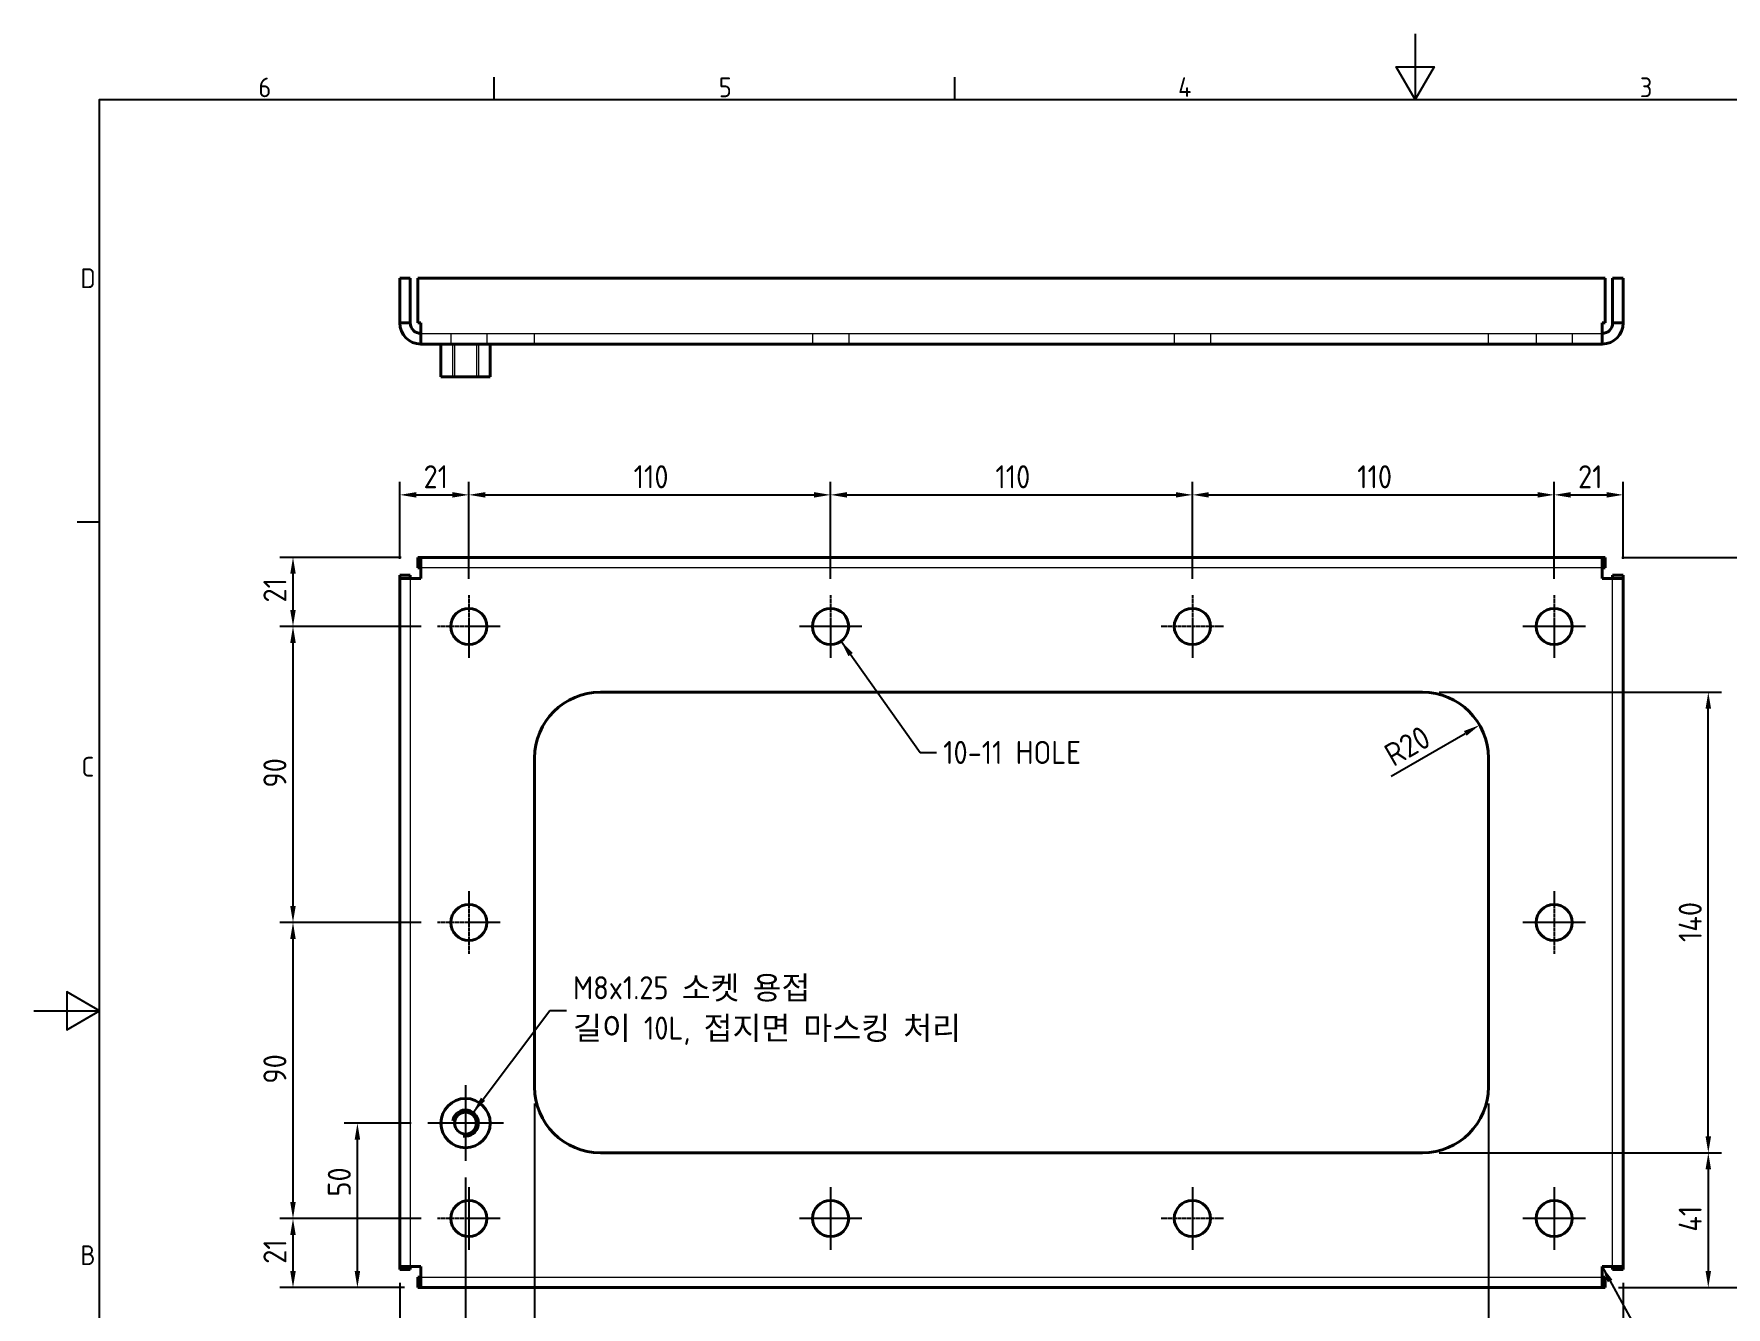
# Model space of a CAD drawing. Header units: millimetres. Extents: x 0 to 840, y 0 to 594.
# Drawn here: x 0 to 515, y 207 to 594 of the extents above; entities that cross this region are included whole.
import ezdxf

# ---------------------------------------------------------------- set-up
doc = ezdxf.new("R2010")
doc.units = ezdxf.units.MM
doc.header["$LTSCALE"] = 2
doc.linetypes.add('CHAIN', pattern=[0.7087, 0.4724, -0.0591, 0.1181, -0.0591])
doc.linetypes.add('DASHED', pattern=[0.2067, 0.1654, -0.0413])
doc.layers.get('0').update_dxf_attribs({"color": 3, "lineweight": 25, "true_color": 0x00ff00})
for name, color, linetype, lineweight, true_color in [('가려진 것(ISO)', 2, 'DASHED', 18, 0xffff00), ('가시적인 것(ISO)', 3, 'Continuous', 40, 0x00ff00), ('가시적인 좁은 것(ISO)', 3, 'Continuous', 35, 0x00ff00), ('기호(ISO)', 5, 'Continuous', 25, 0x0000ff), ('중심 표식(ISO)', 1, 'Continuous', 25, 0xff0000), ('치수(ISO)', 2, 'Continuous', 25, 0xffff00)]:
    doc.layers.add(name, color=color, linetype=linetype, lineweight=lineweight, true_color=true_color)
doc.layers.add('경계(ISO)', color=7, linetype='Continuous', lineweight=25)
doc.styles.add('문자 텍스트_PSTEK_POSCO', font='isocp.shx')
doc.styles.add('치수 텍스트_PSTEK_POSCO', font='isocp.shx')
doc.dimstyles.new('치수_PSTEK_POSCO', dxfattribs={"dimscale": 2, "dimtxt": 3.5, "dimasz": 2.5, "dimexe": 2, "dimexo": 2.5, "dimgap": 1, "dimtad": 1, "dimrnd": 1e-08, "dimdsep": 46, "dimtxsty": '치수 텍스트_PSTEK_POSCO', "dimcen": 0.09, "dimdle": 10, "dimclrd": 7, "dimclre": 7, "dimclrt": 2, "dimadec": 1, "dimazin": 2, "dimtfac": 1, "dimtmove": 0, "dimatfit": 3, "dimfxl": 1, "dimtolj": 1, "dimlwd": -1, "dimlwe": -1, "dimarcsym": 0})
doc.dimstyles.new('치수_PSTEK_POSCO$7', dxfattribs={"dimscale": 2, "dimtxt": 3.5, "dimasz": 2.5, "dimexe": 2, "dimexo": 2.5, "dimgap": 1, "dimtad": 1, "dimrnd": 1e-08, "dimdsep": 46, "dimtxsty": '치수 텍스트_PSTEK_POSCO', "dimcen": 0.09, "dimdle": 10, "dimclrd": 7, "dimclre": 7, "dimclrt": 2, "dimadec": 1, "dimazin": 2, "dimtfac": 1, "dimtmove": 0, "dimatfit": 3, "dimfxl": 1, "dimtolj": 1, "dimlwd": -1, "dimlwe": -1, "dimarcsym": 0})

# ---------------------------------------------------------------- blocks, each defined once
blk = doc.blocks.new('경계 Default Border')
at = {"layer": '경계(ISO)'}
for p, q in [((70, 287), (70, 290.4)), ((140, 287), (140, 290.4)), ((10, 222.75), (6.6, 222.75))]:
    blk.add_line(p, q, dxfattribs=at)
at = {"layer": '경계(ISO)', "flags": 128}
for points in [[(210, 297), (210, 287), (207.11, 292), (212.89, 292), (210, 287)], [(10, 10), (10, 287), (410, 287), (410, 10), (10, 10)], [(0, 148.5), (10, 148.5), (5, 151.39), (5, 145.61), (10, 148.5)]]:
    blk.add_lwpolyline(points, dxfattribs=at)
at = {"layer": '경계(ISO)', "color": 2, "true_color": 0xffff00, "char_height": 3, "attachment_point": 7, "style": '문자 텍스트_PSTEK_POSCO'}
for s, insert in [('6', (34.14, 287.37)), ('5', (104.14, 287.37)), ('4', (173.97, 287.4)), ('3', (244.17, 287.37)), ('D', (7.08, 258.35)), ('C', (7.24, 184.1)), ('B', (7.08, 109.85))]:
    blk.add_mtext(s, dxfattribs=dict(at, insert=insert))
blk = doc.blocks.new('*D23')
at = {"layer": 'Defpoints', "color": 0, "transparency": 16777216}
for p in [(477.8, 434.85), (476.86, 212.85), (530.75, 212.85)]:
    blk.add_point(p, dxfattribs=at)
at = {"layer": '치수(ISO)', "color": 7, "transparency": 16777216}
for p, q in [((482.8, 434.85), (534.75, 434.85)), ((530.75, 429.85), (530.75, 217.85)), ((481.86, 212.85), (534.75, 212.85))]:
    blk.add_line(p, q, dxfattribs=at)
for points in [[(529.91, 429.85), (531.58, 429.85), (530.75, 434.85)], [(529.91, 217.85), (531.58, 217.85), (530.75, 212.85)]]:
    blk.add_solid(points, dxfattribs=at)
at = {"layer": '치수(ISO)', "color": 2, "transparency": 16777216, "insert": (525.24, 317.25), "char_height": 7, "attachment_point": 4, "rotation": 90, "style": '치수 텍스트_PSTEK_POSCO'}
blk.add_mtext('\\A1;222', dxfattribs=at)
blk = doc.blocks.new('*D24')
at = {"layer": 'Defpoints', "color": 0, "transparency": 16777216}
for p in [(111.26, 219.25), (483.26, 219.25), (111.26, 158.36)]:
    blk.add_point(p, dxfattribs=at)
at = {"layer": '치수(ISO)', "color": 7, "transparency": 16777216}
for p, q in [((111.26, 214.25), (111.26, 154.36)), ((483.26, 214.25), (483.26, 154.36)), ((478.26, 158.36), (116.26, 158.36))]:
    blk.add_line(p, q, dxfattribs=at)
for points in [[(116.26, 159.19), (116.26, 157.53), (111.26, 158.36)], [(478.26, 159.19), (478.26, 157.53), (483.26, 158.36)]]:
    blk.add_solid(points, dxfattribs=at)
at = {"layer": '치수(ISO)', "color": 2, "transparency": 16777216, "insert": (290.75, 163.86), "char_height": 7, "attachment_point": 4, "style": '치수 텍스트_PSTEK_POSCO'}
blk.add_mtext('\\A1;372', dxfattribs=at)
blk = doc.blocks.new('*D25')
at = {"layer": 'Defpoints', "color": 0, "transparency": 16777216}
for p in [(152.26, 273.85), (442.26, 273.85), (442.26, 175.61)]:
    blk.add_point(p, dxfattribs=at)
at = {"layer": '치수(ISO)', "color": 7, "transparency": 16777216}
for p, q in [((152.26, 268.85), (152.26, 171.61)), ((442.26, 268.85), (442.26, 171.61)), ((157.26, 175.61), (437.26, 175.61))]:
    blk.add_line(p, q, dxfattribs=at)
for points in [[(157.26, 176.45), (157.26, 174.78), (152.26, 175.61)], [(437.26, 176.45), (437.26, 174.78), (442.26, 175.61)]]:
    blk.add_solid(points, dxfattribs=at)
at = {"layer": '치수(ISO)', "color": 2, "transparency": 16777216, "insert": (290.86, 181.11), "char_height": 7, "attachment_point": 4, "style": '치수 텍스트_PSTEK_POSCO'}
blk.add_mtext('\\A1;290', dxfattribs=at)
blk = doc.blocks.new('*D26')
at = {"layer": 'Defpoints', "color": 0, "transparency": 16777216}
for p in [(422.26, 393.85), (509.14, 393.85), (422.26, 253.85)]:
    blk.add_point(p, dxfattribs=at)
at = {"layer": '치수(ISO)', "color": 7, "transparency": 16777216}
for p, q in [((427.26, 393.85), (513.14, 393.85)), ((509.14, 258.85), (509.14, 388.85)), ((427.26, 253.85), (513.14, 253.85))]:
    blk.add_line(p, q, dxfattribs=at)
for points in [[(508.31, 388.85), (509.98, 388.85), (509.14, 393.85)], [(508.31, 258.85), (509.98, 258.85), (509.14, 253.85)]]:
    blk.add_solid(points, dxfattribs=at)
at = {"layer": '치수(ISO)', "color": 2, "transparency": 16777216, "insert": (503.64, 317.9), "char_height": 7, "attachment_point": 4, "rotation": 90, "style": '치수 텍스트_PSTEK_POSCO'}
blk.add_mtext('\\A1;140', dxfattribs=at)
blk = doc.blocks.new('*D27')
at = {"layer": 'Defpoints', "color": 0, "transparency": 16777216}
for p in [(422.26, 253.85), (477.8, 212.85), (509.14, 212.85)]:
    blk.add_point(p, dxfattribs=at)
at = {"layer": '치수(ISO)', "color": 7, "transparency": 16777216}
for p, q in [((427.26, 253.85), (513.14, 253.85)), ((509.14, 248.85), (509.14, 217.85)), ((482.8, 212.85), (513.14, 212.85))]:
    blk.add_line(p, q, dxfattribs=at)
for points in [[(508.31, 248.85), (509.98, 248.85), (509.14, 253.85)], [(508.31, 217.85), (509.98, 217.85), (509.14, 212.85)]]:
    blk.add_solid(points, dxfattribs=at)
at = {"layer": '치수(ISO)', "color": 2, "transparency": 16777216, "insert": (503.64, 229.85), "char_height": 7, "attachment_point": 4, "rotation": 90, "style": '치수 텍스트_PSTEK_POSCO'}
blk.add_mtext('\\A1;41', dxfattribs=at)
blk = doc.blocks.new('*D28')
at = {"layer": 'Defpoints', "color": 0, "transparency": 16777216}
for p in [(442.26, 273.85), (483.26, 218.31), (483.26, 175.61)]:
    blk.add_point(p, dxfattribs=at)
at = {"layer": '치수(ISO)', "color": 7, "transparency": 16777216}
for p, q in [((442.26, 268.85), (442.26, 171.61)), ((483.26, 213.31), (483.26, 171.61)), ((447.26, 175.61), (478.26, 175.61))]:
    blk.add_line(p, q, dxfattribs=at)
for points in [[(447.26, 176.45), (447.26, 174.78), (442.26, 175.61)], [(478.26, 176.45), (478.26, 174.78), (483.26, 175.61)]]:
    blk.add_solid(points, dxfattribs=at)
at = {"layer": '치수(ISO)', "color": 2, "transparency": 16777216, "insert": (459.26, 181.11), "char_height": 7, "attachment_point": 4, "style": '치수 텍스트_PSTEK_POSCO'}
blk.add_mtext('\\A1;41', dxfattribs=at)
blk = doc.blocks.new('*D29')
at = {"layer": 'Defpoints', "color": 0, "transparency": 16777216}
for p in [(152.26, 273.85), (111.26, 218.31), (111.26, 175.61)]:
    blk.add_point(p, dxfattribs=at)
at = {"layer": '치수(ISO)', "color": 7, "transparency": 16777216}
for p, q in [((152.26, 268.85), (152.26, 171.61)), ((111.26, 213.31), (111.26, 171.61)), ((147.26, 175.61), (116.26, 175.61))]:
    blk.add_line(p, q, dxfattribs=at)
for points in [[(116.26, 176.45), (116.26, 174.78), (111.26, 175.61)], [(147.26, 176.45), (147.26, 174.78), (152.26, 175.61)]]:
    blk.add_solid(points, dxfattribs=at)
at = {"layer": '치수(ISO)', "color": 2, "transparency": 16777216, "insert": (128.26, 181.11), "char_height": 7, "attachment_point": 4, "style": '치수 텍스트_PSTEK_POSCO'}
blk.add_mtext('\\A1;41', dxfattribs=at)
blk = doc.blocks.new('*D30')
at = {"layer": 'Defpoints', "color": 0, "transparency": 16777216}
for p in [(439.58, 383.85), (422.26, 373.85)]:
    blk.add_point(p, dxfattribs=at)
at = {"layer": '치수(ISO)', "color": 7, "transparency": 16777216}
blk.add_line((412.67, 368.31), (435.25, 381.35), dxfattribs=at)
blk.add_solid([(434.84, 382.07), (435.67, 380.63), (439.58, 383.85)], dxfattribs=at)
at = {"layer": '치수(ISO)', "color": 2, "transparency": 16777216, "insert": (411.65, 374.07), "char_height": 7, "attachment_point": 4, "rotation": 30, "style": '치수 텍스트_PSTEK_POSCO'}
blk.add_mtext('\\A1;R20', dxfattribs=at)
blk = doc.blocks.new('*D31')
at = {"layer": 'Defpoints', "color": 0, "transparency": 16777216}
for p in [(483.26, 453.85), (483.26, 429.39), (462.26, 423.35)]:
    blk.add_point(p, dxfattribs=at)
at = {"layer": '치수(ISO)', "color": 7, "transparency": 16777216}
for p, q in [((462.26, 428.35), (462.26, 457.85)), ((467.26, 453.85), (478.26, 453.85)), ((483.26, 434.39), (483.26, 457.85))]:
    blk.add_line(p, q, dxfattribs=at)
for points in [[(467.26, 454.68), (467.26, 453.02), (462.26, 453.85)], [(478.26, 454.68), (478.26, 453.02), (483.26, 453.85)]]:
    blk.add_solid(points, dxfattribs=at)
at = {"layer": '치수(ISO)', "color": 2, "transparency": 16777216, "insert": (469.54, 459.35), "char_height": 7, "attachment_point": 4, "style": '치수 텍스트_PSTEK_POSCO'}
blk.add_mtext('\\A1;21', dxfattribs=at)
blk = doc.blocks.new('*D32')
at = {"layer": 'Defpoints', "color": 0, "transparency": 16777216}
for p in [(462.26, 453.85), (352.26, 423.35), (462.26, 423.35)]:
    blk.add_point(p, dxfattribs=at)
at = {"layer": '치수(ISO)', "color": 7, "transparency": 16777216}
for p, q in [((352.26, 428.35), (352.26, 457.85)), ((357.26, 453.85), (457.26, 453.85)), ((462.26, 428.35), (462.26, 457.85))]:
    blk.add_line(p, q, dxfattribs=at)
for points in [[(357.26, 454.68), (357.26, 453.02), (352.26, 453.85)], [(457.26, 454.68), (457.26, 453.02), (462.26, 453.85)]]:
    blk.add_solid(points, dxfattribs=at)
at = {"layer": '치수(ISO)', "color": 2, "transparency": 16777216, "insert": (402.38, 459.35), "char_height": 7, "attachment_point": 4, "style": '치수 텍스트_PSTEK_POSCO'}
blk.add_mtext('\\A1;110', dxfattribs=at)
blk = doc.blocks.new('*D33')
at = {"layer": 'Defpoints', "color": 0, "transparency": 16777216}
for p in [(352.26, 453.85), (242.26, 423.35), (352.26, 423.35)]:
    blk.add_point(p, dxfattribs=at)
at = {"layer": '치수(ISO)', "color": 7, "transparency": 16777216}
for p, q in [((242.26, 428.35), (242.26, 457.85)), ((247.26, 453.85), (347.26, 453.85)), ((352.26, 428.35), (352.26, 457.85))]:
    blk.add_line(p, q, dxfattribs=at)
for points in [[(247.26, 454.68), (247.26, 453.02), (242.26, 453.85)], [(347.26, 454.68), (347.26, 453.02), (352.26, 453.85)]]:
    blk.add_solid(points, dxfattribs=at)
at = {"layer": '치수(ISO)', "color": 2, "transparency": 16777216, "insert": (292.38, 459.35), "char_height": 7, "attachment_point": 4, "style": '치수 텍스트_PSTEK_POSCO'}
blk.add_mtext('\\A1;110', dxfattribs=at)
blk = doc.blocks.new('*D34')
at = {"layer": 'Defpoints', "color": 0, "transparency": 16777216}
for p in [(242.26, 453.85), (132.26, 423.35), (242.26, 423.35)]:
    blk.add_point(p, dxfattribs=at)
at = {"layer": '치수(ISO)', "color": 7, "transparency": 16777216}
for p, q in [((132.26, 428.35), (132.26, 457.85)), ((137.26, 453.85), (237.26, 453.85)), ((242.26, 428.35), (242.26, 457.85))]:
    blk.add_line(p, q, dxfattribs=at)
for points in [[(137.26, 454.68), (137.26, 453.02), (132.26, 453.85)], [(237.26, 454.68), (237.26, 453.02), (242.26, 453.85)]]:
    blk.add_solid(points, dxfattribs=at)
at = {"layer": '치수(ISO)', "color": 2, "transparency": 16777216, "insert": (182.38, 459.35), "char_height": 7, "attachment_point": 4, "style": '치수 텍스트_PSTEK_POSCO'}
blk.add_mtext('\\A1;110', dxfattribs=at)
blk = doc.blocks.new('*D35')
at = {"layer": 'Defpoints', "color": 0, "transparency": 16777216}
for p in [(132.26, 453.85), (111.26, 429.39), (132.26, 423.35)]:
    blk.add_point(p, dxfattribs=at)
at = {"layer": '치수(ISO)', "color": 7, "transparency": 16777216}
for p, q in [((111.26, 434.39), (111.26, 457.85)), ((116.26, 453.85), (127.26, 453.85)), ((132.26, 428.35), (132.26, 457.85))]:
    blk.add_line(p, q, dxfattribs=at)
for points in [[(116.26, 454.68), (116.26, 453.02), (111.26, 453.85)], [(127.26, 454.68), (127.26, 453.02), (132.26, 453.85)]]:
    blk.add_solid(points, dxfattribs=at)
at = {"layer": '치수(ISO)', "color": 2, "transparency": 16777216, "insert": (118.5, 459.35), "char_height": 7, "attachment_point": 4, "style": '치수 텍스트_PSTEK_POSCO'}
blk.add_mtext('\\A1;21', dxfattribs=at)
blk = doc.blocks.new('*D36')
at = {"layer": 'Defpoints', "color": 0, "transparency": 16777216}
for p in [(78.8, 434.85), (116.73, 434.85), (122.76, 413.85)]:
    blk.add_point(p, dxfattribs=at)
at = {"layer": '치수(ISO)', "color": 7, "transparency": 16777216}
for p, q in [((111.73, 434.85), (74.8, 434.85)), ((78.8, 418.85), (78.8, 429.85)), ((117.76, 413.85), (74.8, 413.85))]:
    blk.add_line(p, q, dxfattribs=at)
for points in [[(77.96, 429.85), (79.63, 429.85), (78.8, 434.85)], [(77.96, 418.85), (79.63, 418.85), (78.8, 413.85)]]:
    blk.add_solid(points, dxfattribs=at)
at = {"layer": '치수(ISO)', "color": 2, "transparency": 16777216, "insert": (73.3, 421.13), "char_height": 7, "attachment_point": 4, "rotation": 90, "style": '치수 텍스트_PSTEK_POSCO'}
blk.add_mtext('\\A1;21', dxfattribs=at)
blk = doc.blocks.new('*D37')
at = {"layer": 'Defpoints', "color": 0, "transparency": 16777216}
for p in [(78.8, 413.85), (122.76, 413.85), (122.76, 323.85)]:
    blk.add_point(p, dxfattribs=at)
at = {"layer": '치수(ISO)', "color": 7, "transparency": 16777216}
for p, q in [((117.76, 413.85), (74.8, 413.85)), ((78.8, 328.85), (78.8, 408.85)), ((117.76, 323.85), (74.8, 323.85))]:
    blk.add_line(p, q, dxfattribs=at)
for points in [[(77.96, 408.85), (79.63, 408.85), (78.8, 413.85)], [(77.96, 328.85), (79.63, 328.85), (78.8, 323.85)]]:
    blk.add_solid(points, dxfattribs=at)
at = {"layer": '치수(ISO)', "color": 2, "transparency": 16777216, "insert": (73.3, 364.87), "char_height": 7, "attachment_point": 4, "rotation": 90, "style": '치수 텍스트_PSTEK_POSCO'}
blk.add_mtext('\\A1;90', dxfattribs=at)
blk = doc.blocks.new('*D38')
at = {"layer": 'Defpoints', "color": 0, "transparency": 16777216}
for p in [(78.8, 323.85), (122.76, 323.85), (122.76, 233.85)]:
    blk.add_point(p, dxfattribs=at)
at = {"layer": '치수(ISO)', "color": 7, "transparency": 16777216}
for p, q in [((117.76, 323.85), (74.8, 323.85)), ((78.8, 238.85), (78.8, 318.85)), ((117.76, 233.85), (74.8, 233.85))]:
    blk.add_line(p, q, dxfattribs=at)
for points in [[(77.96, 318.85), (79.63, 318.85), (78.8, 323.85)], [(77.96, 238.85), (79.63, 238.85), (78.8, 233.85)]]:
    blk.add_solid(points, dxfattribs=at)
at = {"layer": '치수(ISO)', "color": 2, "transparency": 16777216, "insert": (73.3, 274.87), "char_height": 7, "attachment_point": 4, "rotation": 90, "style": '치수 텍스트_PSTEK_POSCO'}
blk.add_mtext('\\A1;90', dxfattribs=at)
blk = doc.blocks.new('*D39')
at = {"layer": 'Defpoints', "color": 0, "transparency": 16777216}
for p in [(78.8, 233.85), (122.76, 233.85), (116.73, 212.85)]:
    blk.add_point(p, dxfattribs=at)
at = {"layer": '치수(ISO)', "color": 7, "transparency": 16777216}
for p, q in [((117.76, 233.85), (74.8, 233.85)), ((78.8, 217.85), (78.8, 228.85)), ((111.73, 212.85), (74.8, 212.85))]:
    blk.add_line(p, q, dxfattribs=at)
for points in [[(77.96, 228.85), (79.63, 228.85), (78.8, 233.85)], [(77.96, 217.85), (79.63, 217.85), (78.8, 212.85)]]:
    blk.add_solid(points, dxfattribs=at)
at = {"layer": '치수(ISO)', "color": 2, "transparency": 16777216, "insert": (73.3, 220.09), "char_height": 7, "attachment_point": 4, "rotation": 90, "style": '치수 텍스트_PSTEK_POSCO'}
blk.add_mtext('\\A1;21', dxfattribs=at)
blk = doc.blocks.new('*D40')
at = {"layer": 'Defpoints', "color": 0, "transparency": 16777216}
for p in [(98.38, 262.85), (119.76, 262.85), (117.66, 212.85)]:
    blk.add_point(p, dxfattribs=at)
at = {"layer": '치수(ISO)', "color": 7, "transparency": 16777216}
for p, q in [((114.76, 262.85), (94.38, 262.85)), ((98.38, 217.85), (98.38, 257.85)), ((112.66, 212.85), (94.38, 212.85))]:
    blk.add_line(p, q, dxfattribs=at)
for points in [[(97.55, 257.85), (99.22, 257.85), (98.38, 262.85)], [(97.55, 217.85), (99.22, 217.85), (98.38, 212.85)]]:
    blk.add_solid(points, dxfattribs=at)
at = {"layer": '치수(ISO)', "color": 2, "transparency": 16777216, "insert": (92.88, 240.52), "char_height": 7, "attachment_point": 4, "rotation": 90, "style": '치수 텍스트_PSTEK_POSCO'}
blk.add_mtext('\\A1;50', dxfattribs=at)
blk = doc.blocks.new('*D41')
at = {"layer": 'Defpoints', "color": 0, "transparency": 16777216}
for p in [(131.26, 251.35), (111.26, 219.25), (111.26, 192.85)]:
    blk.add_point(p, dxfattribs=at)
at = {"layer": '치수(ISO)', "color": 7, "transparency": 16777216}
for p, q in [((131.26, 246.35), (131.26, 188.85)), ((111.26, 214.25), (111.26, 188.85)), ((126.26, 192.85), (116.26, 192.85))]:
    blk.add_line(p, q, dxfattribs=at)
for points in [[(116.26, 193.68), (116.26, 192.02), (111.26, 192.85)], [(126.26, 193.68), (126.26, 192.02), (131.26, 192.85)]]:
    blk.add_solid(points, dxfattribs=at)
at = {"layer": '치수(ISO)', "color": 2, "transparency": 16777216, "insert": (117.32, 198.35), "char_height": 7, "attachment_point": 4, "style": '치수 텍스트_PSTEK_POSCO'}
blk.add_mtext('\\A1;20', dxfattribs=at)

msp = doc.modelspace()

# ---------------------------------------------------------------- linework, layer by layer
at = {"layer": '가려진 것(ISO)'}
for p, q in [((117.663, 502.907), (476.863, 502.907)), ((126.763, 502.907), (126.763, 499.707)), ((127.263, 499.707), (127.263, 489.707)), ((127.939, 499.707), (127.939, 489.707)), ((134.586, 499.707), (134.586, 489.707)), ((135.263, 489.707), (135.263, 499.707)), ((137.763, 502.907), (137.763, 499.707)), ((152.263, 499.707), (152.263, 502.907)), ((236.763, 502.907), (236.763, 499.707)), ((247.763, 502.907), (247.763, 499.707)), ((346.763, 502.907), (346.763, 499.707)), ((357.763, 502.907), (357.763, 499.707)), ((442.263, 499.707), (442.263, 502.907)), ((456.763, 502.907), (456.763, 499.707)), ((467.763, 502.907), (467.763, 499.707)), ((114.463, 428.449), (114.463, 219.249)), ((476.863, 431.649), (117.663, 431.649)), ((480.063, 219.249), (480.063, 428.449)), ((117.663, 216.049), (476.863, 216.049))]:
    msp.add_line(p, q, dxfattribs=at)
at = {"layer": '가시적인 것(ISO)'}
for p, q in [((111.263, 519.707), (111.263, 506.107)), ((114.463, 519.707), (111.263, 519.707)), ((114.463, 506.107), (114.463, 519.707)), ((116.726, 506.107), (116.726, 519.707)), ((116.726, 519.707), (477.8, 519.707)), ((477.8, 519.707), (477.8, 506.107)), ((480.063, 506.107), (480.063, 519.707)), ((480.063, 519.707), (483.263, 519.707)), ((483.263, 506.107), (483.263, 519.707)), ((114.463, 506.107), (111.263, 506.107)), ((117.663, 506.107), (116.726, 506.107)), ((117.663, 506.107), (117.663, 499.707)), ((476.863, 499.707), (476.863, 506.107)), ((477.8, 506.107), (476.863, 506.107)), ((480.063, 506.107), (483.263, 506.107)), ((476.863, 499.707), (117.663, 499.707)), ((123.763, 499.707), (123.763, 489.707)), ((138.763, 499.707), (138.763, 489.707)), ((123.763, 489.707), (138.763, 489.707)), ((117.663, 434.849), (116.726, 434.849)), ((116.726, 431.649), (116.726, 434.849)), ((117.663, 434.849), (476.863, 434.849)), ((117.663, 434.849), (117.663, 428.449)), ((476.863, 428.449), (476.863, 434.849)), ((477.8, 434.849), (476.863, 434.849)), ((477.8, 431.649), (477.8, 434.849)), ((114.463, 429.386), (111.263, 429.386)), ((111.263, 429.386), (111.263, 428.449)), ((111.263, 219.249), (111.263, 428.449)), ((117.663, 428.449), (111.263, 428.449)), ((114.463, 428.449), (114.463, 429.386)), ((117.663, 431.649), (116.726, 431.649)), ((476.863, 431.649), (477.8, 431.649)), ((483.263, 428.449), (476.863, 428.449)), ((480.063, 428.449), (480.063, 429.386)), ((480.063, 429.386), (483.263, 429.386)), ((483.263, 428.449), (483.263, 429.386)), ((483.263, 428.449), (483.263, 219.249)), ((172.263, 393.849), (422.263, 393.849)), ((152.263, 273.849), (152.263, 373.849)), ((442.263, 373.849), (442.263, 273.849)), ((422.263, 253.849), (172.263, 253.849)), ((111.263, 219.249), (117.663, 219.249)), ((111.263, 219.249), (111.263, 218.311)), ((114.463, 218.311), (111.263, 218.311)), ((114.463, 219.249), (114.463, 218.311)), ((117.663, 219.249), (117.663, 212.849)), ((476.863, 212.849), (476.863, 219.249)), ((476.863, 219.249), (483.263, 219.249)), ((480.063, 219.249), (480.063, 218.311)), ((480.063, 218.311), (483.263, 218.311)), ((483.263, 218.311), (483.263, 219.249)), ((117.663, 216.049), (116.726, 216.049)), ((116.726, 216.049), (116.726, 212.849)), ((116.726, 212.849), (117.663, 212.849)), ((476.863, 212.849), (117.663, 212.849)), ((476.863, 216.049), (477.8, 216.049)), ((476.863, 212.849), (477.8, 212.849)), ((477.8, 216.049), (477.8, 212.849))]:
    msp.add_line(p, q, dxfattribs=at)
for centre, radius in [((132.263, 413.849), 5.5), ((242.263, 413.849), 5.5), ((352.263, 413.849), 5.5), ((462.263, 413.849), 5.5), ((132.263, 323.849), 5.5), ((462.263, 323.849), 5.5), ((131.263, 262.849), 7.5), ((131.263, 262.849), 3.324), ((132.263, 233.849), 5.5), ((242.263, 233.849), 5.5), ((352.263, 233.849), 5.5), ((462.263, 233.849), 5.5)]:
    msp.add_circle(centre, radius, dxfattribs=at)
for centre, radius, start, end in [((117.663, 506.107), 6.4, 180, 270), ((117.663, 506.107), 3.2, 180, 270), ((476.863, 506.107), 6.4, 270, 0), ((476.863, 506.107), 3.2, 270, 0), ((172.263, 373.849), 20, 90, 180), ((422.263, 373.849), 20, 0, 90), ((172.263, 273.849), 20, 180, 270), ((422.263, 273.849), 20, 270, 0)]:
    msp.add_arc(centre, radius, start, end, dxfattribs=at)
at = {"layer": '가시적인 좁은 것(ISO)'}
msp.add_arc((131.263, 262.849), 4, 260, 170, dxfattribs=at)
at = {"layer": '중심 표식(ISO)', "linetype": 'CHAIN'}
for p, q in [((132.263, 423.349), (132.263, 404.349)), ((242.263, 423.349), (242.263, 404.349)), ((352.263, 423.349), (352.263, 404.349)), ((462.263, 423.349), (462.263, 404.349)), ((141.763, 413.849), (122.763, 413.849)), ((251.763, 413.849), (232.763, 413.849)), ((361.763, 413.849), (342.763, 413.849)), ((471.763, 413.849), (452.763, 413.849)), ((132.263, 333.349), (132.263, 314.349)), ((462.263, 333.349), (462.263, 314.349)), ((141.763, 323.849), (122.763, 323.849)), ((471.763, 323.849), (452.763, 323.849)), ((131.263, 274.349), (131.263, 251.349)), ((142.763, 262.849), (119.763, 262.849)), ((132.263, 243.349), (132.263, 224.349)), ((242.263, 243.349), (242.263, 224.349)), ((352.263, 243.349), (352.263, 224.349)), ((462.263, 243.349), (462.263, 224.349)), ((141.763, 233.849), (122.763, 233.849)), ((251.763, 233.849), (232.763, 233.849)), ((361.763, 233.849), (342.763, 233.849)), ((471.763, 233.849), (452.763, 233.849))]:
    msp.add_line(p, q, dxfattribs=at)

# ---------------------------------------------------------------- block references
at = {"xscale": 2, "yscale": 2, "zscale": 2}
msp.add_blockref('경계 Default Border', (0, 0), dxfattribs=at)

# ---------------------------------------------------------------- texts
at = {"layer": '기호(ISO)', "color": 2, "true_color": 0xffff00, "char_height": 7, "attachment_point": 4, "style": '치수 텍스트_PSTEK_POSCO'}
for s, insert, width, line_spacing_factor in [('{10-11 HOLE}', (276.487, 375.545), 49.50685, 0.6125), ('{M8x1.25 소켓 용접 \\P길이 10L, 접지면 마스킹 처리}', (163.944, 297.065), 139.37758, 1.05)]:
    msp.add_mtext(s, dxfattribs=dict(at, insert=insert, width=width, line_spacing_factor=line_spacing_factor))

# ---------------------------------------------------------------- dimensions: what is measured, and where the dimension line sits
at = {"layer": '치수(ISO)', "color": 7}
for base, p1, p2, angle, picture, middle in [((132.263, 453.849), (111.263, 429.386), (132.263, 423.349), 180, '*D35', (121.743, 453.849)), ((242.263, 453.849), (132.263, 423.349), (242.263, 423.349), 180, '*D34', (187.283, 453.849)), ((352.263, 453.849), (242.263, 423.349), (352.263, 423.349), 180, '*D33', (297.283, 453.849)), ((462.263, 453.849), (352.263, 423.349), (462.263, 423.349), 180, '*D32', (407.283, 453.849)), ((483.263, 453.849), (462.263, 423.349), (483.263, 429.386), 180, '*D31', (472.783, 453.849)), ((78.796, 434.849), (122.763, 413.849), (116.726, 434.849), 90, '*D36', (78.796, 424.369)), ((530.745, 212.849), (477.8, 434.849), (476.863, 212.849), 90, '*D23', (530.745, 323.849)), ((78.796, 413.849), (122.763, 323.849), (122.763, 413.849), 90, '*D37', (78.796, 368.869)), ((509.142, 393.849), (422.263, 253.849), (422.263, 393.849), 90, '*D26', (509.142, 323.849)), ((78.796, 323.849), (122.763, 233.849), (122.763, 323.849), 90, '*D38', (78.796, 278.869)), ((483.263, 175.614), (442.263, 273.849), (483.263, 218.311), 180, '*D28', (462.763, 175.614)), ((98.384, 262.849), (117.663, 212.849), (119.763, 262.849), 90, '*D40', (98.384, 244.373)), ((509.142, 212.849), (422.263, 253.849), (477.8, 212.849), 90, '*D27', (509.142, 233.349)), ((111.263, 192.851), (131.263, 251.349), (111.263, 219.249), 180, '*D41', (121.263, 192.851)), ((78.796, 233.849), (116.726, 212.849), (122.763, 233.849), 90, '*D39', (78.796, 223.329)), ((111.263, 158.359), (483.263, 219.249), (111.263, 219.249), 180, '*D24', (297.263, 158.359))]:
    dim = msp.add_linear_dim(base=base, p1=p1, p2=p2, angle=angle, dimstyle='치수_PSTEK_POSCO', override={"dimdec": 2, "dimtp": 0, "dimtm": 0, "dimtdec": 2, "dimtofl": 0, "dimatfit": 1}, dxfattribs=at)
    dim.commit()
    dim.dimension.update_dxf_attribs({"geometry": picture, "text_midpoint": middle, "dimtype": 160})
dim = msp.add_radius_dim(center=(422.263, 373.849), mpoint=(439.583, 383.849), dimstyle='치수_PSTEK_POSCO', override={"dimdec": 2, "dimcen": 0, "dimtp": 0, "dimtm": 0, "dimtdec": 2, "dimtofl": 0}, dxfattribs=at)
dim.commit()
dim.dimension.update_dxf_attribs({"geometry": '*D30', "text_midpoint": (420.164, 372.637), "dimtype": 164})
for base, p2, picture, middle in [((111.263, 175.614), (111.263, 218.311), '*D29', (131.763, 175.614)), ((442.263, 175.614), (442.263, 273.849), '*D25', (297.263, 175.614))]:
    dim = msp.add_linear_dim(base=base, p1=(152.263, 273.849), p2=p2, dimstyle='치수_PSTEK_POSCO', override={"dimdec": 2, "dimtp": 0, "dimtm": 0, "dimtdec": 2, "dimtofl": 0, "dimatfit": 1}, dxfattribs=at)
    dim.commit()
    dim.dimension.update_dxf_attribs({"geometry": picture, "text_midpoint": middle, "dimtype": 160})

# ---------------------------------------------------------------- leaders
at = {"layer": '기호(ISO)', "color": 7, "annotation_type": 0, "has_hookline": 1, "hookline_direction": 0}
for points, text_width in [([(245.436, 409.356), (269.487, 375.545), (274.487, 375.545)], 42), ([(133.557, 266.125), (156.944, 297.065), (161.944, 297.065)], 120.791), ([(476.863, 219.249), (512.854, 153.446), (517.854, 153.446)], 95.601)]:
    msp.add_leader(points, dimstyle='치수_PSTEK_POSCO$7', override={"dimtad": 0}, dxfattribs=dict(at, text_width=text_width))

doc.saveas('drawing.dxf')
